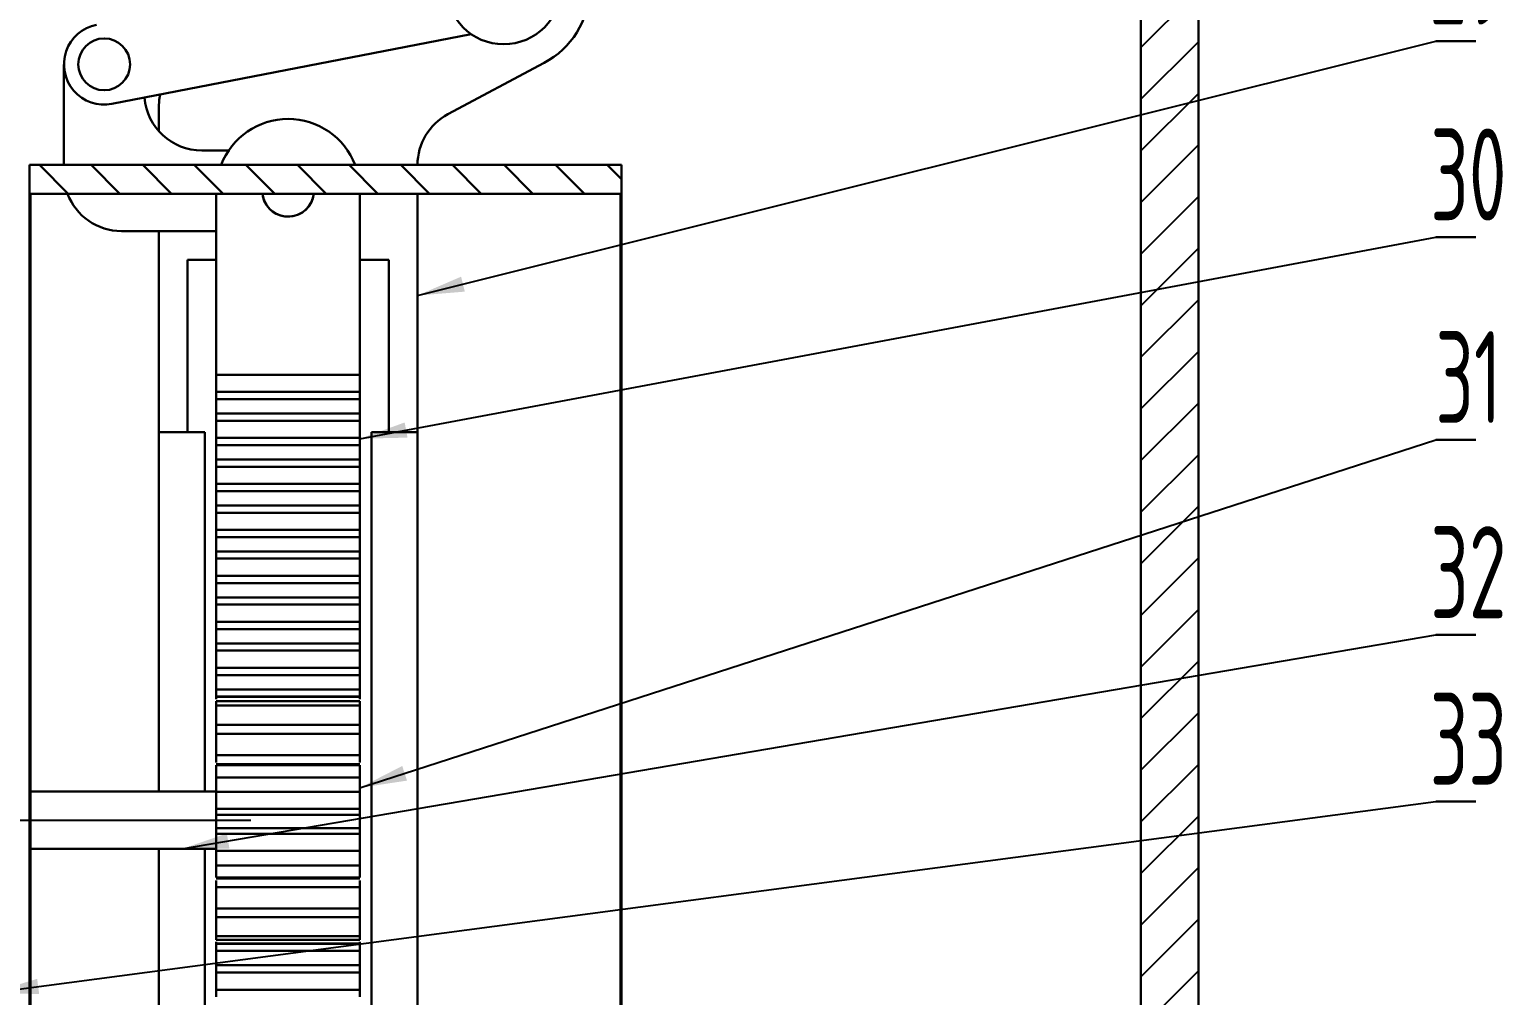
# Model space of a CAD drawing. Header units: millimetres. Extents: x 0 to 4412, y -498 to 1086.
# Drawn here: x 470.4 to 598.6, y 125.5 to 209.5 of the extents above; entities that cross this region are included whole.
import ezdxf

# ---------------------------------------------------------------- set-up
doc = ezdxf.new("R2010")
doc.units = ezdxf.units.MM
doc.header["$LTSCALE"] = 1.8
doc.linetypes.add('CENTERX2', pattern=[20.32, 12.7, -2.54, 2.54, -2.54])
doc.layers.add('10', color=7, linetype='Continuous')
doc.styles.add('SLDTEXTSTYLE3', font='TXT', dxfattribs={"width": 0.7})
doc.dimstyles.new('SLDDIMSTYLE2', dxfattribs={"dimtxt": 0.18, "dimasz": 4.08, "dimexe": 0, "dimexo": 0.0625, "dimgap": 0, "dimtad": 0, "dimtih": 1, "dimtoh": 1, "dimdec": 0, "dimrnd": 1e-09, "dimzin": 0, "dimdsep": 46, "dimtxsty": 'Standard', "dimsah": 1, "dimcen": 0.09, "dimadec": 0, "dimazin": 0, "dimtfac": 4.08, "dimtdec": 0, "dimtofl": 0, "dimtmove": 0, "dimatfit": 3, "dimfxl": 1, "dimfrac": 2, "dimtolj": 1, "dimtzin": 0, "dimarcsym": 0})

# ---------------------------------------------------------------- blocks, each defined once
blk = doc.blocks.new('SW_NOTE_0_27')
at = {"layer": '10', "color": 0}
for p, q in [((0, 0), (3.46, 0)), ((3.46, 0), (0, 0)), ((0, 0), (3.46, 0)), ((3.46, 0), (0, 0)), ((0, 0), (3.46, 0)), ((3.46, 0), (0, 0))]:
    blk.add_line(p, q, dxfattribs=at)
at = {"layer": '10', "color": 0, "insert": (2.82, 9.45), "char_height": 8, "attachment_point": 2, "style": 'SLDTEXTSTYLE3'}
blk.add_mtext('{\\Fgbenor|c134;29}', dxfattribs=at)
blk = doc.blocks.new('SW_NOTE_0_28')
at = {"layer": '10', "color": 0}
for p, q in [((0, 0), (3.46, 0)), ((3.46, 0), (0, 0)), ((0, 0), (3.46, 0)), ((3.46, 0), (0, 0)), ((0, 0), (3.46, 0)), ((3.46, 0), (0, 0))]:
    blk.add_line(p, q, dxfattribs=at)
at = {"layer": '10', "color": 0, "insert": (2.82, 9.45), "char_height": 8, "attachment_point": 2, "style": 'SLDTEXTSTYLE3'}
blk.add_mtext('{\\Fgbenor|c134;30}', dxfattribs=at)
blk = doc.blocks.new('SW_NOTE_0_29')
at = {"layer": '10', "color": 0}
for p, q in [((0, 0), (3.46, 0)), ((3.46, 0), (0, 0)), ((0, 0), (3.46, 0)), ((3.46, 0), (0, 0)), ((0, 0), (3.46, 0)), ((3.46, 0), (0, 0))]:
    blk.add_line(p, q, dxfattribs=at)
at = {"layer": '10', "color": 0, "insert": (2.82, 9.45), "char_height": 8, "attachment_point": 2, "style": 'SLDTEXTSTYLE3'}
blk.add_mtext('{\\Fgbenor|c134;31}', dxfattribs=at)
blk = doc.blocks.new('SW_NOTE_0_30')
at = {"layer": '10', "color": 0}
for p, q in [((0, 0), (3.46, 0)), ((3.46, 0), (0, 0)), ((0, 0), (3.46, 0)), ((3.46, 0), (0, 0)), ((0, 0), (3.46, 0)), ((3.46, 0), (0, 0))]:
    blk.add_line(p, q, dxfattribs=at)
at = {"layer": '10', "color": 0, "insert": (2.82, 9.45), "char_height": 8, "attachment_point": 2, "style": 'SLDTEXTSTYLE3'}
blk.add_mtext('{\\Fgbenor|c134;32}', dxfattribs=at)
blk = doc.blocks.new('SW_NOTE_0_31')
at = {"layer": '10', "color": 0}
for p, q in [((0, 0), (3.46, 0)), ((3.46, 0), (0, 0)), ((0, 0), (3.46, 0)), ((3.46, 0), (0, 0)), ((0, 0), (3.46, 0)), ((3.46, 0), (0, 0))]:
    blk.add_line(p, q, dxfattribs=at)
at = {"layer": '10', "color": 0, "insert": (2.82, 9.45), "char_height": 8, "attachment_point": 2, "style": 'SLDTEXTSTYLE3'}
blk.add_mtext('{\\Fgbenor|c134;33}', dxfattribs=at)

msp = doc.modelspace()

# ---------------------------------------------------------------- hatches: boundary and pattern name
at = {"layer": '10', "linetype": 'Continuous', "lineweight": 25}
h = msp.add_hatch(dxfattribs=at)
h.set_pattern_fill('ANSI31', color=256, style=0)
edge = h.paths.add_edge_path(flags=0)
edge.add_line((132.1298, 30.6141), (562.1298, 30.6141))
edge.add_arc((562.1298, 40.6141), 10, 270, 360)
edge.add_line((572.1298, 40.6141), (572.1298, 240.8141))
edge.add_arc((562.1298, 240.8141), 10, 0, 90)
edge.add_line((562.1298, 250.8141), (132.1298, 250.8141))
edge.add_arc((132.1298, 240.8141), 10, 90, 180)
edge.add_line((122.1298, 240.8141), (122.1298, 40.6141))
edge.add_arc((132.1298, 40.6141), 10, 180, 270)
edge = h.paths.add_edge_path(flags=0)
edge.add_arc((137.1298, 45.6141), 10, 180, 270, ccw=False)
edge.add_line((127.1298, 45.6141), (127.1298, 235.8141))
edge.add_arc((137.1298, 235.8141), 10, 90, 180, ccw=False)
edge.add_line((137.1298, 245.8141), (557.1298, 245.8141))
edge.add_arc((557.1298, 235.8141), 10, 0, 90, ccw=False)
edge.add_line((567.1298, 235.8141), (567.1298, 45.6141))
edge.add_arc((557.1298, 45.6141), 10, -90, 0, ccw=False)
edge.add_line((557.1298, 35.6141), (137.1298, 35.6141))
at = {"layer": '10', "linetype": 'Continuous', "lineweight": 30}
h = msp.add_hatch(dxfattribs=at)
h.set_pattern_fill('ANSI31', color=256, angle=90, style=0)
h.paths.add_polyline_path([(521.9498, 83.7141), (521.9498, 197.7141), (470.4498, 197.7141), (470.4498, 83.7141)], flags=0)
h.paths.add_polyline_path([(521.8498, 195.2141), (521.8498, 86.2141), (470.5498, 86.2141), (470.5498, 195.2141)], flags=0)

# ---------------------------------------------------------------- linework, layer by layer
at = {"color": 7, "linetype": 'Continuous', "lineweight": 30}
for p, q in [((572.1298, 240.8141), (572.1298, 40.6141)), ((567.1298, 235.8141), (567.1298, 45.6141)), ((477.6163, 203.0297), (508.8618, 209.0976)), ((473.4491, 206.4653), (473.4497, 197.7141)), ((515.2293, 206.5964), (506.8469, 202.1259)), ((481.6998, 202.7141), (481.6998, 200.6582)), ((485.4496, 198.9661), (487.7715, 198.9663)), ((470.4498, 197.7141), (470.4498, 83.7141)), ((521.9498, 197.7141), (470.4498, 197.7141)), ((493.0572, 197.7141), (492.8425, 197.7141)), ((493.0572, 197.7141), (492.8425, 197.7141)), ((521.9498, 83.7141), (521.9498, 197.7141)), ((521.8498, 195.2141), (470.5498, 195.2141)), ((470.5498, 195.2141), (470.5498, 86.2141)), ((486.6998, 179.4666), (486.6998, 195.2141)), ((490.7141, 195.2141), (490.7546, 194.9733)), ((499.1998, 195.2141), (499.1998, 179.4666)), ((504.1998, 174.4641), (504.1998, 195.2141)), ((521.8498, 86.2141), (521.8498, 195.2141)), ((478.4501, 191.9656), (486.6998, 191.9662)), ((481.6998, 191.9658), (481.6998, 174.4641)), ((484.1998, 174.4641), (484.1998, 189.4666)), ((484.1998, 189.4666), (486.6998, 189.4666)), ((501.6998, 189.4666), (499.1998, 189.4666)), ((501.6998, 189.4666), (501.6998, 174.4641)), ((499.1998, 179.4666), (486.6998, 179.4666)), ((486.6998, 177.9666), (486.6998, 179.4666)), ((499.1998, 177.9666), (499.1998, 179.4666)), ((499.1998, 177.9666), (486.6998, 177.9666)), ((499.1998, 177.3416), (486.6998, 177.3416)), ((486.6998, 176.0916), (486.6998, 177.3416)), ((499.1998, 176.0916), (499.1998, 177.3416)), ((499.1998, 176.0916), (486.6998, 176.0916)), ((481.6998, 174.4641), (485.6998, 174.4641)), ((481.6998, 174.4641), (481.6998, 143.2141)), ((485.6998, 143.2141), (485.6998, 174.4641)), ((499.1998, 175.4666), (486.6998, 175.4666)), ((486.6998, 173.9666), (486.6998, 175.4666)), ((499.1998, 173.9666), (499.1998, 175.4666)), ((500.1998, 174.4641), (500.1998, 106.9641)), ((500.1998, 174.4641), (504.1998, 174.4641)), ((504.1998, 106.9641), (504.1998, 174.4641)), ((499.1998, 173.9666), (486.6998, 173.9666)), ((499.1998, 173.3416), (486.6998, 173.3416)), ((486.6998, 172.0916), (486.6998, 173.3416)), ((499.1998, 172.0916), (499.1998, 173.3416)), ((499.1998, 172.0916), (486.6998, 172.0916)), ((499.1998, 171.4666), (486.6998, 171.4666)), ((486.6998, 169.9666), (486.6998, 171.4666)), ((499.1998, 169.9666), (499.1998, 171.4666)), ((499.1998, 169.9666), (486.6998, 169.9666)), ((499.1998, 169.3416), (486.6998, 169.3416)), ((486.6998, 168.0916), (486.6998, 169.3416)), ((499.1998, 168.0916), (499.1998, 169.3416)), ((499.1998, 168.0916), (486.6998, 168.0916)), ((499.1998, 167.4666), (486.6998, 167.4666)), ((486.6998, 165.9666), (486.6998, 167.4666)), ((499.1998, 165.9666), (499.1998, 167.4666)), ((499.1998, 165.9666), (486.6998, 165.9666)), ((499.1998, 165.3416), (486.6998, 165.3416)), ((486.6998, 164.0916), (486.6998, 165.3416)), ((499.1998, 164.0916), (499.1998, 165.3416)), ((499.1998, 164.0916), (486.6998, 164.0916)), ((499.1998, 163.4666), (486.6998, 163.4666)), ((486.6998, 161.9666), (486.6998, 163.4666)), ((499.1998, 161.9666), (499.1998, 163.4666)), ((499.1998, 161.9666), (486.6998, 161.9666)), ((499.1998, 161.3416), (486.6998, 161.3416)), ((486.6998, 160.0916), (486.6998, 161.3416)), ((499.1998, 160.0916), (499.1998, 161.3416)), ((499.1998, 160.0916), (486.6998, 160.0916)), ((499.1998, 159.4666), (486.6998, 159.4666)), ((486.6998, 157.9666), (486.6998, 159.4666)), ((499.1998, 157.9666), (499.1998, 159.4666)), ((499.1998, 157.9666), (486.6998, 157.9666)), ((499.1998, 157.3416), (486.6998, 157.3416)), ((486.6998, 156.0916), (486.6998, 157.3416)), ((499.1998, 156.0916), (499.1998, 157.3416)), ((499.1998, 156.0916), (486.6998, 156.0916)), ((499.1998, 155.4666), (486.6998, 155.4666)), ((486.6998, 153.9666), (486.6998, 155.4666)), ((499.1998, 153.9666), (499.1998, 155.4666)), ((499.1998, 153.9666), (486.6998, 153.9666)), ((499.1998, 153.3416), (486.6998, 153.3416)), ((486.6998, 152.0916), (486.6998, 153.3416)), ((499.1998, 152.0916), (499.1998, 153.3416)), ((499.1998, 152.0916), (486.6998, 152.0916)), ((499.1998, 151.4666), (486.6998, 151.4666)), ((486.6998, 151.4554), (499.1998, 151.4554)), ((486.6998, 151.4554), (486.6998, 151.2454)), ((499.1998, 151.4554), (499.1998, 151.2454)), ((486.6998, 151.0704), (499.1998, 151.0704)), ((486.6998, 151.0704), (486.6998, 150.7023)), ((486.6998, 150.7023), (499.1998, 150.7023)), ((499.1998, 151.0704), (499.1998, 150.7023)), ((486.6998, 149.0027), (499.1998, 149.0027)), ((486.6998, 149.0027), (486.6998, 148.2221)), ((499.1998, 149.0027), (499.1998, 148.2221)), ((486.6998, 148.2221), (499.1998, 148.2221)), ((486.6998, 146.382), (499.1998, 146.382)), ((486.6998, 145.7467), (486.6998, 146.382)), ((499.1998, 145.7467), (499.1998, 146.382)), ((499.1998, 145.5912), (486.6998, 145.5912)), ((486.6998, 145.5018), (499.1998, 145.5018)), ((486.6998, 145.5018), (486.6998, 144.4437)), ((499.1998, 145.5018), (499.1998, 144.4437)), ((486.6998, 144.4437), (499.1998, 144.4437)), ((486.6998, 143.2141), (470.5498, 143.2141)), ((486.6998, 143.2141), (486.6998, 143.4666)), ((486.6998, 143.1807), (499.1998, 143.1807)), ((486.6998, 141.6854), (486.6998, 143.1807)), ((499.1998, 143.1807), (499.1998, 143.4666)), ((499.1998, 141.6854), (499.1998, 143.1807)), ((499.1998, 141.7112), (486.6998, 141.7112)), ((486.6998, 141.173), (499.1998, 141.173)), ((486.6998, 141.173), (486.6998, 140.0204)), ((499.1998, 141.173), (499.1998, 141.3416)), ((499.1998, 141.173), (499.1998, 140.0204)), ((486.6998, 140.0204), (499.1998, 140.0204)), ((486.6998, 138.0645), (486.6998, 139.5528)), ((486.6998, 139.5165), (499.1998, 139.5165)), ((499.1998, 138.0645), (499.1998, 139.5528)), ((470.5498, 138.2141), (486.6998, 138.2141)), ((481.6998, 138.2141), (481.6998, 106.9641)), ((485.6998, 106.9641), (485.6998, 138.2141)), ((486.6998, 137.9666), (486.6998, 138.0645)), ((486.6998, 138.0645), (499.1998, 138.0645)), ((499.1998, 137.9666), (499.1998, 138.0645)), ((486.6998, 136.7649), (499.1998, 136.7649)), ((486.6998, 136.7649), (486.6998, 135.7171)), ((499.1998, 136.7649), (499.1998, 135.7171)), ((486.6998, 135.7171), (499.1998, 135.7171)), ((486.6998, 135.6404), (499.1998, 135.6404)), ((486.6998, 134.9017), (486.6998, 135.4666)), ((486.6998, 134.9017), (499.1998, 134.9017)), ((499.1998, 134.9017), (499.1998, 135.4666)), ((486.6998, 133.0396), (499.1998, 133.0396)), ((486.6998, 133.0396), (486.6998, 132.2778)), ((486.6998, 132.2778), (499.1998, 132.2778)), ((499.1998, 133.0396), (499.1998, 132.2778)), ((486.6998, 130.6414), (499.1998, 130.6414)), ((486.6998, 130.6414), (486.6998, 130.2972)), ((486.6998, 130.2972), (499.1998, 130.2972)), ((486.6998, 130.1222), (486.6998, 129.9848)), ((486.6998, 129.9848), (499.1998, 129.9848)), ((499.1998, 129.9666), (486.6998, 129.9666)), ((499.1998, 130.6414), (499.1998, 130.2972)), ((499.1998, 130.1222), (499.1998, 129.9848)), ((499.1998, 129.3416), (486.6998, 129.3416)), ((486.6998, 128.0916), (486.6998, 129.3416)), ((499.1998, 128.0916), (499.1998, 129.3416)), ((499.1998, 128.0916), (486.6998, 128.0916)), ((499.1998, 127.4666), (486.6998, 127.4666)), ((486.6998, 125.9666), (486.6998, 127.4666)), ((499.1998, 125.9666), (499.1998, 127.4666)), ((499.1998, 125.9666), (486.6998, 125.9666))]:
    msp.add_line(p, q, dxfattribs=at)
at = {"color": 7, "linetype": 'Continuous', "lineweight": 30, "flags": 128}
msp.add_lwpolyline([(481.8301, 203.848), (481.7454, 203.3876), (481.6998, 202.7141)], dxfattribs=at)
at = {"color": 7, "linetype": 'Continuous', "lineweight": 30}
for centre, radius in [((511.6998, 213.2141), 5), ((476.9491, 206.4655), 2.25), ((476.9491, 206.4655), 2.25)]:
    msp.add_circle(centre, radius, dxfattribs=at)
for centre, radius, start, end in [((511.6998, 213.2141), 7.5, 298.072487, 57.769047), ((476.9491, 206.4655), 3.5, 100.99, 280.99), ((485.4492, 203.9661), 5, 184.397761, 270.004066), ((492.9498, 195.4666), 6.25, 21.075021, 158.924979), ((509.1998, 197.7141), 5, 118.072487, 180), ((478.4497, 196.9656), 5, 200.506071, 270.004066), ((492.9498, 195.4666), 2.25, 186.445027, 353.554973), ((492.9498, 195.4666), 2.25, 192.664741, 353.554973)]:
    msp.add_arc(centre, radius, start, end, dxfattribs=at)
for points, knots in [([(486.6998, 177.3416), (486.6998, 177.3821), (486.6998, 177.4824), (486.6998, 177.6186), (486.6998, 177.7698), (486.6998, 177.9078), (486.6998, 177.9497), (486.6998, 177.9666)], [0, 0, 0, 0, 0.13813412, 0.342332, 0.57343435, 0.82706012, 1, 1, 1, 1]), ([(499.1998, 177.3416), (499.1998, 177.3821), (499.1998, 177.4824), (499.1998, 177.6186), (499.1998, 177.7698), (499.1998, 177.9078), (499.1998, 177.9497), (499.1998, 177.9666)], [0, 0, 0, 0, 0.13813412, 0.342332, 0.57343435, 0.82706012, 1, 1, 1, 1]), ([(486.6998, 175.4666), (486.6998, 175.4789), (486.6998, 175.5092), (486.6998, 175.6237), (486.6998, 175.7693), (486.6998, 175.9204), (486.6998, 176.0424), (486.6998, 176.0916)], [0, 0, 0, 0, 0.14002558, 0.345001656, 0.576207289, 0.829134264, 1, 1, 1, 1]), ([(499.1998, 175.4666), (499.1998, 175.4789), (499.1998, 175.5092), (499.1998, 175.6237), (499.1998, 175.7693), (499.1998, 175.9204), (499.1998, 176.0424), (499.1998, 176.0916)], [0, 0, 0, 0, 0.14002558, 0.345001656, 0.576207289, 0.829134264, 1, 1, 1, 1]), ([(486.6998, 173.3416), (486.6998, 173.3821), (486.6998, 173.4824), (486.6998, 173.6186), (486.6998, 173.7698), (486.6998, 173.9078), (486.6998, 173.9497), (486.6998, 173.9666)], [0, 0, 0, 0, 0.13813412, 0.342332, 0.57343435, 0.82706012, 1, 1, 1, 1]), ([(499.1998, 173.3416), (499.1998, 173.3821), (499.1998, 173.4824), (499.1998, 173.6186), (499.1998, 173.7698), (499.1998, 173.9078), (499.1998, 173.9497), (499.1998, 173.9666)], [0, 0, 0, 0, 0.138134124, 0.342331997, 0.573434352, 0.827060123, 1, 1, 1, 1]), ([(486.6998, 171.4666), (486.6998, 171.4789), (486.6998, 171.5092), (486.6998, 171.6237), (486.6998, 171.7693), (486.6998, 171.9204), (486.6998, 172.0424), (486.6998, 172.0916)], [0, 0, 0, 0, 0.14002558, 0.34500166, 0.57620729, 0.82913426, 1, 1, 1, 1]), ([(499.1998, 171.4666), (499.1998, 171.4789), (499.1998, 171.5092), (499.1998, 171.6237), (499.1998, 171.7693), (499.1998, 171.9204), (499.1998, 172.0424), (499.1998, 172.0916)], [0, 0, 0, 0, 0.14002558, 0.34500166, 0.57620729, 0.82913426, 1, 1, 1, 1]), ([(486.6998, 169.3416), (486.6998, 169.3821), (486.6998, 169.4824), (486.6998, 169.6186), (486.6998, 169.7698), (486.6998, 169.9078), (486.6998, 169.9497), (486.6998, 169.9666)], [0, 0, 0, 0, 0.13813412, 0.342332, 0.57343435, 0.82706012, 1, 1, 1, 1]), ([(499.1998, 169.3416), (499.1998, 169.3821), (499.1998, 169.4824), (499.1998, 169.6186), (499.1998, 169.7698), (499.1998, 169.9078), (499.1998, 169.9497), (499.1998, 169.9666)], [0, 0, 0, 0, 0.13813412, 0.342332, 0.57343435, 0.82706012, 1, 1, 1, 1]), ([(486.6998, 167.4666), (486.6998, 167.4789), (486.6998, 167.5092), (486.6998, 167.6237), (486.6998, 167.7693), (486.6998, 167.9204), (486.6998, 168.0424), (486.6998, 168.0916)], [0, 0, 0, 0, 0.14002558, 0.34500166, 0.57620729, 0.82913426, 1, 1, 1, 1]), ([(499.1998, 167.4666), (499.1998, 167.4789), (499.1998, 167.5092), (499.1998, 167.6237), (499.1998, 167.7693), (499.1998, 167.9204), (499.1998, 168.0424), (499.1998, 168.0916)], [0, 0, 0, 0, 0.14002558, 0.34500166, 0.57620729, 0.82913426, 1, 1, 1, 1]), ([(486.6998, 165.3416), (486.6998, 165.3821), (486.6998, 165.4824), (486.6998, 165.6186), (486.6998, 165.7698), (486.6998, 165.9078), (486.6998, 165.9497), (486.6998, 165.9666)], [0, 0, 0, 0, 0.13813412, 0.342332, 0.57343435, 0.82706012, 1, 1, 1, 1]), ([(499.1998, 165.3416), (499.1998, 165.3821), (499.1998, 165.4824), (499.1998, 165.6186), (499.1998, 165.7698), (499.1998, 165.9078), (499.1998, 165.9497), (499.1998, 165.9666)], [0, 0, 0, 0, 0.13813412, 0.342332, 0.57343435, 0.82706012, 1, 1, 1, 1]), ([(486.6998, 163.4666), (486.6998, 163.4789), (486.6998, 163.5092), (486.6998, 163.6237), (486.6998, 163.7693), (486.6998, 163.9204), (486.6998, 164.0424), (486.6998, 164.0916)], [0, 0, 0, 0, 0.14002558, 0.34500166, 0.57620729, 0.82913426, 1, 1, 1, 1]), ([(499.1998, 163.4666), (499.1998, 163.4789), (499.1998, 163.5092), (499.1998, 163.6237), (499.1998, 163.7693), (499.1998, 163.9204), (499.1998, 164.0424), (499.1998, 164.0916)], [0, 0, 0, 0, 0.14002558, 0.34500166, 0.57620729, 0.82913426, 1, 1, 1, 1]), ([(486.6998, 161.3416), (486.6998, 161.3821), (486.6998, 161.4824), (486.6998, 161.6186), (486.6998, 161.7698), (486.6998, 161.9078), (486.6998, 161.9497), (486.6998, 161.9666)], [0, 0, 0, 0, 0.138134124, 0.342331997, 0.573434352, 0.827060123, 1, 1, 1, 1]), ([(499.1998, 161.3416), (499.1998, 161.3821), (499.1998, 161.4824), (499.1998, 161.6186), (499.1998, 161.7698), (499.1998, 161.9078), (499.1998, 161.9497), (499.1998, 161.9666)], [0, 0, 0, 0, 0.13813412, 0.342332, 0.57343435, 0.82706012, 1, 1, 1, 1]), ([(486.6998, 159.4666), (486.6998, 159.4789), (486.6998, 159.5092), (486.6998, 159.6237), (486.6998, 159.7693), (486.6998, 159.9204), (486.6998, 160.0424), (486.6998, 160.0916)], [0, 0, 0, 0, 0.14002558, 0.34500166, 0.57620729, 0.82913426, 1, 1, 1, 1]), ([(499.1998, 159.4666), (499.1998, 159.4789), (499.1998, 159.5092), (499.1998, 159.6237), (499.1998, 159.7693), (499.1998, 159.9204), (499.1998, 160.0424), (499.1998, 160.0916)], [0, 0, 0, 0, 0.14002558, 0.34500166, 0.57620729, 0.82913426, 1, 1, 1, 1]), ([(486.6998, 157.3416), (486.6998, 157.3821), (486.6998, 157.4824), (486.6998, 157.6186), (486.6998, 157.7698), (486.6998, 157.9078), (486.6998, 157.9497), (486.6998, 157.9666)], [0, 0, 0, 0, 0.13813412, 0.342332, 0.57343435, 0.82706012, 1, 1, 1, 1]), ([(499.1998, 157.3416), (499.1998, 157.3821), (499.1998, 157.4824), (499.1998, 157.6186), (499.1998, 157.7698), (499.1998, 157.9078), (499.1998, 157.9497), (499.1998, 157.9666)], [0, 0, 0, 0, 0.13813412, 0.342332, 0.57343435, 0.82706012, 1, 1, 1, 1]), ([(486.6998, 155.4666), (486.6998, 155.4789), (486.6998, 155.5092), (486.6998, 155.6237), (486.6998, 155.7693), (486.6998, 155.9204), (486.6998, 156.0424), (486.6998, 156.0916)], [0, 0, 0, 0, 0.14002558, 0.345001656, 0.576207289, 0.829134264, 1, 1, 1, 1]), ([(499.1998, 155.4666), (499.1998, 155.4789), (499.1998, 155.5092), (499.1998, 155.6237), (499.1998, 155.7693), (499.1998, 155.9204), (499.1998, 156.0424), (499.1998, 156.0916)], [0, 0, 0, 0, 0.14002558, 0.345001656, 0.576207289, 0.829134264, 1, 1, 1, 1]), ([(486.6998, 153.3416), (486.6998, 153.3821), (486.6998, 153.4824), (486.6998, 153.6186), (486.6998, 153.7698), (486.6998, 153.9078), (486.6998, 153.9497), (486.6998, 153.9666)], [0, 0, 0, 0, 0.138134124, 0.342331997, 0.573434352, 0.827060123, 1, 1, 1, 1]), ([(499.1998, 153.3416), (499.1998, 153.3821), (499.1998, 153.4824), (499.1998, 153.6186), (499.1998, 153.7698), (499.1998, 153.9078), (499.1998, 153.9497), (499.1998, 153.9666)], [0, 0, 0, 0, 0.13813412, 0.342332, 0.57343435, 0.82706012, 1, 1, 1, 1]), ([(486.6998, 151.4666), (486.6998, 151.4789), (486.6998, 151.5092), (486.6998, 151.6237), (486.6998, 151.7693), (486.6998, 151.9204), (486.6998, 152.0424), (486.6998, 152.0916)], [0, 0, 0, 0, 0.14002558, 0.345001656, 0.576207289, 0.829134264, 1, 1, 1, 1]), ([(499.1998, 151.4666), (499.1998, 151.4789), (499.1998, 151.5092), (499.1998, 151.6237), (499.1998, 151.7693), (499.1998, 151.9204), (499.1998, 152.0424), (499.1998, 152.0916)], [0, 0, 0, 0, 0.14002558, 0.34500166, 0.57620729, 0.82913426, 1, 1, 1, 1]), ([(486.6998, 150.7023), (486.6998, 150.5241), (486.6998, 150.1611), (486.6998, 149.565), (486.6998, 149.1936), (486.6998, 149.0027)], [0, 0, 0, 0, 0.31916271, 0.65003978, 1, 1, 1, 1]), ([(499.1998, 150.7023), (499.1998, 150.5241), (499.1998, 150.1611), (499.1998, 149.565), (499.1998, 149.1936), (499.1998, 149.0027)], [0, 0, 0, 0, 0.31916271, 0.65003978, 1, 1, 1, 1]), ([(486.6998, 148.2221), (486.6998, 148.0369), (486.6998, 147.6597), (486.6998, 146.9979), (486.6998, 146.6225), (486.6998, 146.382)], [0, 0, 0, 0, 0.25735131, 0.52414829, 1, 1, 1, 1]), ([(499.1998, 148.2221), (499.1998, 148.0369), (499.1998, 147.6597), (499.1998, 146.9979), (499.1998, 146.6225), (499.1998, 146.382)], [0, 0, 0, 0, 0.25735131, 0.52414829, 1, 1, 1, 1]), ([(486.6998, 144.4437), (486.6998, 144.2837), (486.6998, 143.9579), (486.6998, 143.4845), (486.6998, 143.2993), (486.6998, 143.1807)], [0, 0, 0, 0, 0.25735131, 0.52414829, 1, 1, 1, 1]), ([(499.1998, 144.4437), (499.1998, 144.2837), (499.1998, 143.9579), (499.1998, 143.4845), (499.1998, 143.2993), (499.1998, 143.1807)], [0, 0, 0, 0, 0.25735131, 0.52414829, 1, 1, 1, 1]), ([(486.6998, 141.6543), (486.6998, 141.6626), (486.6998, 141.6797), (486.6998, 141.3446), (486.6998, 141.173)], [0, 0, 0, 0, 0.48774209, 1, 1, 1, 1]), ([(499.1998, 141.3416), (499.1998, 141.3821), (499.1998, 141.4823), (499.1998, 141.6004), (499.1998, 141.6781), (499.1998, 141.7112)], [0, 0, 0, 0, 0.27953035, 0.69274832, 1, 1, 1, 1]), ([(499.1998, 141.6543), (499.1998, 141.6626), (499.1998, 141.6797), (499.1998, 141.3446), (499.1998, 141.173)], [0, 0, 0, 0, 0.48774209, 1, 1, 1, 1]), ([(486.6998, 140.0204), (486.6998, 139.9143), (486.6998, 139.6981), (486.6998, 139.529), (486.6998, 139.5473), (486.6998, 139.5558)], [0, 0, 0, 0, 0.33872177, 0.68987578, 1, 1, 1, 1]), ([(499.1998, 140.0204), (499.1998, 139.9143), (499.1998, 139.6981), (499.1998, 139.529), (499.1998, 139.5473), (499.1998, 139.5558)], [0, 0, 0, 0, 0.33872177, 0.689875775, 1, 1, 1, 1]), ([(486.6998, 138.0645), (486.6998, 137.9055), (486.6998, 137.6372), (486.6998, 137.0173), (486.6998, 136.7649)], [0, 0, 0, 0, 0.5927363, 1, 1, 1, 1]), ([(499.1998, 138.0645), (499.1998, 137.9055), (499.1998, 137.6372), (499.1998, 137.0173), (499.1998, 136.7649)], [0, 0, 0, 0, 0.5927363, 1, 1, 1, 1]), ([(486.6998, 134.9017), (486.6998, 134.5893), (486.6998, 134.0621), (486.6998, 133.3355), (486.6998, 133.0396)], [0, 0, 0, 0, 0.5927363, 1, 1, 1, 1]), ([(499.1998, 134.9017), (499.1998, 134.5893), (499.1998, 134.0621), (499.1998, 133.3355), (499.1998, 133.0396)], [0, 0, 0, 0, 0.5927363, 1, 1, 1, 1]), ([(486.6998, 132.2778), (486.6998, 132.0206), (486.6998, 131.4802), (486.6998, 130.9298), (486.6998, 130.6414)], [0, 0, 0, 0, 0.47597092, 1, 1, 1, 1]), ([(499.1998, 132.2778), (499.1998, 132.0206), (499.1998, 131.4802), (499.1998, 130.9298), (499.1998, 130.6414)], [0, 0, 0, 0, 0.47597092, 1, 1, 1, 1]), ([(486.6998, 129.3416), (486.6998, 129.3821), (486.6998, 129.4824), (486.6998, 129.6186), (486.6998, 129.7698), (486.6998, 129.9078), (486.6998, 129.9497), (486.6998, 129.9666)], [0, 0, 0, 0, 0.13813412, 0.342332, 0.57343435, 0.82706012, 1, 1, 1, 1]), ([(499.1998, 129.3416), (499.1998, 129.3821), (499.1998, 129.4824), (499.1998, 129.6186), (499.1998, 129.7698), (499.1998, 129.9078), (499.1998, 129.9497), (499.1998, 129.9666)], [0, 0, 0, 0, 0.13813412, 0.342332, 0.57343435, 0.82706012, 1, 1, 1, 1]), ([(486.6998, 127.4666), (486.6998, 127.4789), (486.6998, 127.5092), (486.6998, 127.6237), (486.6998, 127.7693), (486.6998, 127.9204), (486.6998, 128.0424), (486.6998, 128.0916)], [0, 0, 0, 0, 0.14002558, 0.34500166, 0.57620729, 0.82913426, 1, 1, 1, 1]), ([(499.1998, 127.4666), (499.1998, 127.4789), (499.1998, 127.5092), (499.1998, 127.6237), (499.1998, 127.7693), (499.1998, 127.9204), (499.1998, 128.0424), (499.1998, 128.0916)], [0, 0, 0, 0, 0.14002558, 0.345001656, 0.576207289, 0.829134264, 1, 1, 1, 1]), ([(486.6998, 125.3416), (486.6998, 125.3821), (486.6998, 125.4824), (486.6998, 125.6186), (486.6998, 125.7698), (486.6998, 125.9078), (486.6998, 125.9497), (486.6998, 125.9666)], [0, 0, 0, 0, 0.13813412, 0.342332, 0.57343435, 0.82706012, 1, 1, 1, 1]), ([(499.1998, 125.3416), (499.1998, 125.3821), (499.1998, 125.4824), (499.1998, 125.6186), (499.1998, 125.7698), (499.1998, 125.9078), (499.1998, 125.9497), (499.1998, 125.9666)], [0, 0, 0, 0, 0.13813412, 0.342332, 0.57343435, 0.82706012, 1, 1, 1, 1])]:
    msp.add_open_spline(points, degree=3, knots=knots, dxfattribs=at)
at = {"layer": '10', "linetype": 'CENTERX2', "lineweight": 25}
msp.add_line((395.5873, 140.7141), (489.6998, 140.7141), dxfattribs=at)

# ---------------------------------------------------------------- block references
at = {"layer": '10', "lineweight": 30}
for name, p in [('SW_NOTE_0_27', (592.7924, 208.4843)), ('SW_NOTE_0_28', (592.7924, 191.4333)), ('SW_NOTE_0_29', (592.7924, 173.8056)), ('SW_NOTE_0_30', (592.7924, 156.8369)), ('SW_NOTE_0_31', (592.7924, 142.3394))]:
    msp.add_blockref(name, p, dxfattribs=at)

# ---------------------------------------------------------------- leaders
at = {"layer": '10', "lineweight": 25}
for points in [[(504.1998, 186.3557), (592.7924, 208.4843)], [(499.1998, 173.9024), (592.7924, 191.4333)], [(499.1998, 143.5408), (592.7924, 173.8056)], [(483.7103, 138.2141), (592.7924, 156.8369)], [(467.1631, 125.7141), (592.7924, 142.3394)]]:
    msp.add_leader(points, dimstyle='SLDDIMSTYLE2', dxfattribs=at)

doc.saveas('drawing.dxf')
